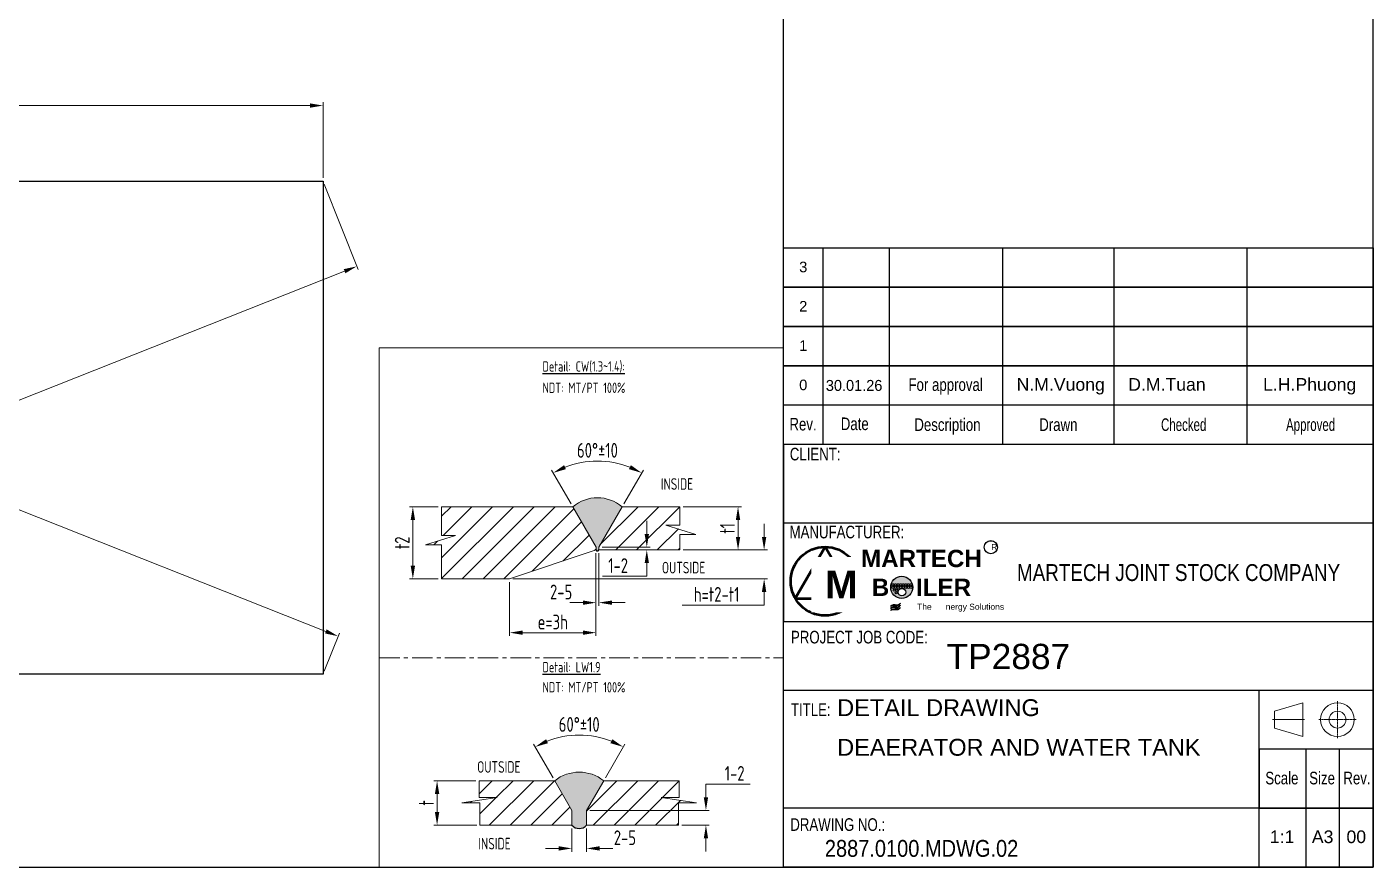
# Model space of a CAD drawing. Header units: millimetres. Extents: x -46397 to 283259, y -8690 to 23983.
# Drawn here: x 39024 to 43119, y -1633 to 922 of the extents above; entities that cross this region are included whole.
import ezdxf
from ezdxf.enums import TextEntityAlignment as Align

# ---------------------------------------------------------------- set-up
doc = ezdxf.new("R2010")
doc.units = ezdxf.units.MM
doc.linetypes.add('CENTER', pattern=[2, 1.25, -0.25, 0.25, -0.25])
doc.layers.get('Defpoints').update_dxf_attribs({"lineweight": 0})
for name, color, linetype, lineweight in [('AM_8', 1, 'Continuous', 25), ('DAM_8', 1, 'Continuous', 25), ('DCenterline8', 8, 'CENTER', 5), ('Dtext', 255, 'Continuous', 20), ('DUONGCHINH', 7, 'Continuous', 25), ('KÍCH THƯỚC', 8, 'Continuous', 5), ('PHANTOM 2', 8, 'Continuous', 0), ('ĐƯỜNG CƠ BẢN', 7, 'Continuous', 0), ('ĐƯỜNG TÂM', 8, 'CENTER', 5)]:
    doc.layers.add(name, color=color, linetype=linetype, lineweight=lineweight)
doc.styles.add('Chu va so', font='arial.ttf')
doc.styles.add('GHI CHÚ 1', font='isocp_IV25.ttf', dxfattribs={"width": 0.8})
doc.styles.get("Standard").update_dxf_attribs({"font": 'isocp.shx', "width": 0.8})
doc.styles.add('TCVN', font='arial.ttf')
doc.styles.add('TEXT', font='arial.ttf', dxfattribs={"height": 124})
doc.dimstyles.new('1-30SCALE', dxfattribs={"dimtxt": 75, "dimasz": 75, "dimexe": 37.5, "dimexo": 30, "dimgap": 30, "dimtad": 1, "dimtoh": 1, "dimdec": 0, "dimdsep": 46, "dimtxsty": 'GHI CHÚ 1', "dimcen": 0.09, "dimclrd": 256, "dimclre": 256, "dimclrt": 2, "dimadec": 0, "dimazin": 0, "dimtfac": 1, "dimtdec": 0, "dimtofl": 0, "dimtmove": 0, "dimatfit": 3, "dimfxl": 1, "dimlwd": 0, "dimlwe": 0, "dimarcsym": 0})
doc.dimstyles.new('1-30SCALE$2', dxfattribs={"dimtxt": 75, "dimasz": 75, "dimexe": 37.5, "dimexo": 30, "dimgap": 30, "dimtad": 1, "dimtoh": 1, "dimdec": 0, "dimdsep": 46, "dimtxsty": 'GHI CHÚ 1', "dimcen": 0.09, "dimclrd": 256, "dimclre": 256, "dimclrt": 2, "dimadec": 0, "dimazin": 0, "dimtfac": 1, "dimtdec": 0, "dimtofl": 0, "dimtmove": 0, "dimatfit": 3, "dimfxl": 1, "dimlwd": 0, "dimlwe": 0, "dimarcsym": 0})
pattern_1 = [(45, (-75838.023, -12304.425), (-31.612724, 31.612724), [])]
pattern_2 = [(45, (-75838.023, -12061.235), (-31.612724, 31.612724), [])]

# ---------------------------------------------------------------- blocks, each defined once
blk = doc.blocks.new('*D192')
at = {"layer": 'Defpoints', "color": 0, "transparency": 16777216}
for p in [(39924.6, 682.6), (36138.6, 453), (39924.6, 453)]:
    blk.add_point(p, dxfattribs=at)
at = {"layer": 'PHANTOM 2', "linetype": 'Continuous', "lineweight": 0, "transparency": 16777216}
for p, q in [((36138.6, 463), (36138.6, 692.6)), ((36178.6, 682.6), (39884.6, 682.6)), ((39924.6, 463), (39924.6, 692.6))]:
    blk.add_line(p, q, dxfattribs=at)
at = {"layer": 'PHANTOM 2', "transparency": 16777216}
for points in [[(36178.6, 689.3), (36178.6, 675.9), (36138.6, 682.6)], [(39884.6, 689.3), (39884.6, 675.9), (39924.6, 682.6)]]:
    blk.add_solid(points, dxfattribs=at)
at = {"layer": 'PHANTOM 2', "color": 2, "transparency": 16777216, "insert": (38031.6, 715.1), "char_height": 45, "attachment_point": 5, "style": 'GHI CHÚ 1'}
blk.add_mtext('3786', dxfattribs=at)
blk = doc.blocks.new('*D193')
at = {"layer": 'Defpoints', "color": 0, "transparency": 16777216}
for p in [(39924.6, 453), (40027.4, 193.6), (36138.6, -1047)]:
    blk.add_point(p, dxfattribs=at)
at = {"layer": 'PHANTOM 2', "linetype": 'Continuous', "lineweight": 0, "transparency": 16777216}
for p, q in [((39928.3, 443.7), (40031.1, 184.3)), ((36278.6, -1291.6), (39990.2, 178.9)), ((36142.3, -1056.3), (36245.1, -1315.7))]:
    blk.add_line(p, q, dxfattribs=at)
at = {"layer": 'PHANTOM 2', "transparency": 16777216}
for points in [[(39987.7, 185.1), (39992.6, 172.7), (40027.4, 193.6)], [(36276.1, -1285.4), (36281, -1297.8), (36241.4, -1306.4)]]:
    blk.add_solid(points, dxfattribs=at)
at = {"layer": 'PHANTOM 2', "color": 2, "transparency": 16777216, "insert": (38122.4, -526.2), "char_height": 45, "attachment_point": 5, "rotation": 21.6133, "style": 'GHI CHÚ 1'}
blk.add_mtext('4072', dxfattribs=at)
blk = doc.blocks.new('*D194')
at = {"layer": 'Defpoints', "color": 0, "transparency": 16777216}
for p in [(36138.6, 453), (39970.5, -931.2), (39924.6, -1047)]:
    blk.add_point(p, dxfattribs=at)
at = {"layer": 'PHANTOM 2', "linetype": 'Continuous', "lineweight": 0, "transparency": 16777216}
for p, q in [((36142.3, 462.3), (36188.2, 578.1)), ((36221.7, 554.1), (39933.3, -916.4)), ((39928.3, -1037.7), (39974.2, -921.9))]:
    blk.add_line(p, q, dxfattribs=at)
at = {"layer": 'PHANTOM 2', "transparency": 16777216}
for points in [[(36224.1, 560.3), (36219.2, 547.9), (36184.5, 568.8)], [(39935.7, -910.2), (39930.8, -922.6), (39970.5, -931.2)]]:
    blk.add_solid(points, dxfattribs=at)
at = {"layer": 'PHANTOM 2', "color": 2, "transparency": 16777216, "insert": (38089.4, -150.9), "char_height": 45, "attachment_point": 5, "rotation": 338.3867, "style": 'GHI CHÚ 1'}
blk.add_mtext('4072', dxfattribs=at)
blk = doc.blocks.new('*D195')
at = {"layer": 'Defpoints', "color": 0, "transparency": 16777216}
for p in [(40806.1, -402.4), (40684.1, -537.5), (40834.5, -537.5), (40754.9, -660.1), (40763.7, -660.1)]:
    blk.add_point(p, dxfattribs=at)
at = {"layer": 'PHANTOM 2', "linetype": 'Continuous', "lineweight": 0, "transparency": 16777216}
for p, q in [((40679.1, -528.9), (40619.6, -425.7)), ((40839.5, -528.9), (40899, -425.7))]:
    blk.add_line(p, q, dxfattribs=at)
blk.add_arc((40759.3, -667.7), 269.4, 68.5143, 111.4857, dxfattribs=at)
at = {"layer": 'PHANTOM 2', "transparency": 16777216}
for points in [[(40663.5, -423), (40657.7, -411), (40624.6, -434.4)], [(40860.9, -411), (40855.1, -423), (40894, -434.4)]]:
    blk.add_solid(points, dxfattribs=at)
at = {"layer": 'PHANTOM 2', "color": 2, "transparency": 16777216, "insert": (40759.3, -365.8), "char_height": 45, "attachment_point": 5, "style": 'GHI CHÚ 1'}
blk.add_mtext('60°%%P10', dxfattribs=at)
blk = doc.blocks.new('*D196')
at = {"layer": 'Defpoints', "color": 0, "transparency": 16777216}
for p in [(40754.9, -668.9), (40492.2, -756.5), (40492.2, -920.3)]:
    blk.add_point(p, dxfattribs=at)
at = {"layer": 'PHANTOM 2', "linetype": 'Continuous', "lineweight": 0, "transparency": 16777216}
for p, q in [((40754.9, -678.9), (40754.9, -930.3)), ((40492.2, -766.5), (40492.2, -930.3)), ((40714.9, -920.3), (40532.2, -920.3))]:
    blk.add_line(p, q, dxfattribs=at)
at = {"layer": 'PHANTOM 2', "transparency": 16777216}
for points in [[(40532.2, -913.6), (40532.2, -927), (40492.2, -920.3)], [(40714.9, -913.6), (40714.9, -927), (40754.9, -920.3)]]:
    blk.add_solid(points, dxfattribs=at)
at = {"layer": 'PHANTOM 2', "color": 2, "transparency": 16777216, "insert": (40623.5, -887.8), "char_height": 45, "attachment_point": 5, "style": 'GHI CHÚ 1'}
blk.add_mtext('e=3h', dxfattribs=at)
blk = doc.blocks.new('*D197')
at = {"layer": 'Defpoints', "color": 0, "transparency": 16777216}
for p in [(41009.8, -537.5), (41187, -537.5), (41009.8, -668.9)]:
    blk.add_point(p, dxfattribs=at)
at = {"layer": 'PHANTOM 2', "linetype": 'Continuous', "lineweight": 0, "transparency": 16777216}
for p, q in [((41019.8, -537.5), (41197, -537.5)), ((41187, -628.9), (41187, -577.5)), ((41019.8, -668.9), (41197, -668.9))]:
    blk.add_line(p, q, dxfattribs=at)
at = {"layer": 'PHANTOM 2', "transparency": 16777216}
for points in [[(41180.3, -577.5), (41193.6, -577.5), (41187, -537.5)], [(41180.3, -628.9), (41193.6, -628.9), (41187, -668.9)]]:
    blk.add_solid(points, dxfattribs=at)
at = {"layer": 'PHANTOM 2', "color": 2, "transparency": 16777216, "insert": (41154.5, -603.2), "char_height": 45, "attachment_point": 5, "rotation": 90, "style": 'GHI CHÚ 1'}
blk.add_mtext('t1', dxfattribs=at)
blk = doc.blocks.new('*D198')
at = {"layer": 'Defpoints', "color": 0, "transparency": 16777216}
for p in [(40197.9, -537.5), (40285.3, -537.5), (40285.3, -756.5)]:
    blk.add_point(p, dxfattribs=at)
at = {"layer": 'PHANTOM 2', "linetype": 'Continuous', "lineweight": 0, "transparency": 16777216}
for p, q in [((40275.3, -537.5), (40187.9, -537.5)), ((40197.9, -716.5), (40197.9, -577.5)), ((40275.3, -756.5), (40187.9, -756.5))]:
    blk.add_line(p, q, dxfattribs=at)
at = {"layer": 'PHANTOM 2', "transparency": 16777216}
for points in [[(40191.2, -577.5), (40204.5, -577.5), (40197.9, -537.5)], [(40191.2, -716.5), (40204.5, -716.5), (40197.9, -756.5)]]:
    blk.add_solid(points, dxfattribs=at)
at = {"layer": 'PHANTOM 2', "color": 2, "transparency": 16777216, "insert": (40165.4, -647), "char_height": 45, "attachment_point": 5, "rotation": 90, "style": 'GHI CHÚ 1'}
blk.add_mtext('t2', dxfattribs=at)
blk = doc.blocks.new('*D199')
at = {"layer": 'Defpoints', "color": 0, "transparency": 16777216}
for p in [(41009.8, -668.9), (41266.3, -668.9), (40492.2, -756.5)]:
    blk.add_point(p, dxfattribs=at)
at = {"layer": 'PHANTOM 2', "linetype": 'Continuous', "lineweight": 0, "transparency": 16777216}
for p, q in [((41266.3, -628.9), (41266.3, -588.9)), ((41019.8, -668.9), (41276.3, -668.9)), ((40502.2, -756.5), (41276.3, -756.5)), ((41266.3, -796.5), (41266.3, -836.5)), ((41017.3, -836.5), (41266.3, -836.5))]:
    blk.add_line(p, q, dxfattribs=at)
at = {"layer": 'PHANTOM 2', "transparency": 16777216}
for points in [[(41259.6, -628.9), (41272.9, -628.9), (41266.3, -668.9)], [(41259.6, -796.5), (41272.9, -796.5), (41266.3, -756.5)]]:
    blk.add_solid(points, dxfattribs=at)
at = {"layer": 'PHANTOM 2', "color": 2, "transparency": 16777216, "insert": (41121.8, -803.9), "char_height": 45, "attachment_point": 5, "style": 'GHI CHÚ 1'}
blk.add_mtext('h=t2-t1', dxfattribs=at)
blk = doc.blocks.new('*D200')
at = {"layer": 'Defpoints', "color": 0, "transparency": 16777216}
for p in [(40763.7, -660.1), (40763.7, -668.9), (40909.4, -668.9)]:
    blk.add_point(p, dxfattribs=at)
at = {"layer": 'PHANTOM 2', "linetype": 'Continuous', "lineweight": 0, "transparency": 16777216}
for p, q in [((40909.4, -620.1), (40909.4, -580.1)), ((40773.7, -660.1), (40919.4, -660.1)), ((40773.7, -668.9), (40919.4, -668.9)), ((40909.4, -708.9), (40909.4, -748.9)), ((40774.7, -748.9), (40909.4, -748.9))]:
    blk.add_line(p, q, dxfattribs=at)
at = {"layer": 'PHANTOM 2', "transparency": 16777216}
for points in [[(40902.8, -620.1), (40916.1, -620.1), (40909.4, -660.1)], [(40902.8, -708.9), (40916.1, -708.9), (40909.4, -668.9)]]:
    blk.add_solid(points, dxfattribs=at)
at = {"layer": 'PHANTOM 2', "color": 2, "transparency": 16777216, "insert": (40822.1, -716.4), "char_height": 45, "attachment_point": 5, "style": 'GHI CHÚ 1'}
blk.add_mtext('1-2', dxfattribs=at)
blk = doc.blocks.new('*D201')
at = {"layer": 'Defpoints', "color": 0, "transparency": 16777216}
for p in [(40754.9, -668.9), (40763.7, -668.9), (40763.7, -829)]:
    blk.add_point(p, dxfattribs=at)
at = {"layer": 'PHANTOM 2', "linetype": 'Continuous', "lineweight": 0, "transparency": 16777216}
for p, q in [((40754.9, -678.9), (40754.9, -839)), ((40763.7, -678.9), (40763.7, -839)), ((40714.9, -829), (40674.9, -829)), ((40803.7, -829), (40843.7, -829))]:
    blk.add_line(p, q, dxfattribs=at)
at = {"layer": 'PHANTOM 2', "transparency": 16777216}
for points in [[(40714.9, -822.4), (40714.9, -835.7), (40754.9, -829)], [(40803.7, -822.4), (40803.7, -835.7), (40763.7, -829)]]:
    blk.add_solid(points, dxfattribs=at)
at = {"layer": 'PHANTOM 2', "color": 2, "transparency": 16777216, "insert": (40648.9, -796.5), "char_height": 45, "attachment_point": 5, "style": 'GHI CHÚ 1'}
blk.add_mtext('2-5', dxfattribs=at)
blk = doc.blocks.new('*D204')
at = {"layer": 'Defpoints', "color": 0, "transparency": 16777216}
for p in [(40750.3, -1235.9), (40629.2, -1370.5), (40778.5, -1370.5), (40681.3, -1460.7), (40726.4, -1460.7)]:
    blk.add_point(p, dxfattribs=at)
at = {"layer": 'PHANTOM 2', "linetype": 'Continuous', "lineweight": 0, "transparency": 16777216}
for p, q in [((40624.2, -1361.8), (40564.9, -1259)), ((40783.5, -1361.8), (40842.8, -1259))]:
    blk.add_line(p, q, dxfattribs=at)
blk.add_arc((40703.8, -1499.7), 267.9, 68.5616, 111.4384, dxfattribs=at)
at = {"layer": 'PHANTOM 2', "transparency": 16777216}
for points in [[(40608.8, -1256.4), (40603, -1244.3), (40569.9, -1267.7)], [(40804.6, -1244.3), (40798.9, -1256.4), (40837.8, -1267.7)]]:
    blk.add_solid(points, dxfattribs=at)
at = {"layer": 'PHANTOM 2', "color": 2, "transparency": 16777216, "insert": (40703.8, -1199.3), "char_height": 45, "attachment_point": 5, "style": 'GHI CHÚ 1'}
blk.add_mtext('60°%%P10', dxfattribs=at)
blk = doc.blocks.new('*D205')
at = {"layer": 'Defpoints', "color": 0, "transparency": 16777216}
for p in [(40681.3, -1505.8), (40726.4, -1505.8), (40726.4, -1576.4)]:
    blk.add_point(p, dxfattribs=at)
at = {"layer": 'PHANTOM 2', "linetype": 'Continuous', "lineweight": 0, "transparency": 16777216}
for p, q in [((40681.3, -1515.8), (40681.3, -1586.4)), ((40726.4, -1515.8), (40726.4, -1586.4)), ((40641.3, -1576.4), (40601.3, -1576.4)), ((40766.4, -1576.4), (40806.4, -1576.4))]:
    blk.add_line(p, q, dxfattribs=at)
at = {"layer": 'PHANTOM 2', "transparency": 16777216}
for points in [[(40641.3, -1569.7), (40641.3, -1583.1), (40681.3, -1576.4)], [(40766.4, -1569.7), (40766.4, -1583.1), (40726.4, -1576.4)]]:
    blk.add_solid(points, dxfattribs=at)
at = {"layer": 'PHANTOM 2', "color": 2, "transparency": 16777216, "insert": (40842.8, -1543.9), "char_height": 45, "attachment_point": 5, "style": 'GHI CHÚ 1'}
blk.add_mtext('2-5', dxfattribs=at)
blk = doc.blocks.new('*D206')
at = {"layer": 'Defpoints', "color": 0, "transparency": 16777216}
for p in [(40726.4, -1460.7), (41089.3, -1460.7), (41005.6, -1505.8)]:
    blk.add_point(p, dxfattribs=at)
at = {"layer": 'PHANTOM 2', "linetype": 'Continuous', "lineweight": 0, "transparency": 16777216}
for p, q in [((41089.3, -1420.7), (41089.3, -1380.7)), ((41224, -1380.7), (41089.3, -1380.7)), ((40736.4, -1460.7), (41099.3, -1460.7)), ((41015.6, -1505.8), (41099.3, -1505.8)), ((41089.3, -1545.8), (41089.3, -1585.8))]:
    blk.add_line(p, q, dxfattribs=at)
at = {"layer": 'PHANTOM 2', "transparency": 16777216}
for points in [[(41082.7, -1420.7), (41096, -1420.7), (41089.3, -1460.7)], [(41082.7, -1545.8), (41096, -1545.8), (41089.3, -1505.8)]]:
    blk.add_solid(points, dxfattribs=at)
at = {"layer": 'PHANTOM 2', "color": 2, "transparency": 16777216, "insert": (41176.7, -1348.2), "char_height": 45, "attachment_point": 5, "style": 'GHI CHÚ 1'}
blk.add_mtext('1-2', dxfattribs=at)
blk = doc.blocks.new('*D207')
at = {"layer": 'Defpoints', "color": 0, "transparency": 16777216}
for p in [(40271.5, -1370.5), (40399.7, -1370.5), (40402, -1505.8)]:
    blk.add_point(p, dxfattribs=at)
at = {"layer": 'PHANTOM 2', "linetype": 'Continuous', "lineweight": 0, "transparency": 16777216}
for p, q in [((40389.7, -1370.5), (40261.5, -1370.5)), ((40271.5, -1465.8), (40271.5, -1410.5)), ((40392, -1505.8), (40261.5, -1505.8))]:
    blk.add_line(p, q, dxfattribs=at)
at = {"layer": 'PHANTOM 2', "transparency": 16777216}
for points in [[(40264.9, -1410.5), (40278.2, -1410.5), (40271.5, -1370.5)], [(40264.9, -1465.8), (40278.2, -1465.8), (40271.5, -1505.8)]]:
    blk.add_solid(points, dxfattribs=at)
at = {"layer": 'PHANTOM 2', "color": 2, "transparency": 16777216, "insert": (40239, -1438.1), "char_height": 45, "attachment_point": 5, "rotation": 90, "style": 'GHI CHÚ 1'}
blk.add_mtext('t', dxfattribs=at)
blk = doc.blocks.new('*U1814')
at = {"lineweight": 25}
for p, q in [((6250.5, 2072.5, 0), (6250.5, 1414.6, 0.1)), ((6472.2, 2072.5, 0), (6472.2, 1414.6, 0.1)), ((6852, 2072.5, 0), (6852, 1414.6, 0.1)), ((7224.4, 2072.5, 0), (7224.4, 1414.6, 0.1)), ((7669.5, 2072.5, 0), (7669.5, 1414.6, 0.1)), ((6118.9, 1152.3), (8092.7, 1152.3)), ((7867.7, 394.8, 0), (7867.7, 0)), ((7980.5, 0), (7980.5, 394.8, 0))]:
    blk.add_line(p, q, dxfattribs=at)
for points in [[(0, 0), (8092.7, 0), (8092.7, 5301.1), (0, 5301.1)], [(0, 0), (6118.9, 0), (6118.9, 5301.1), (0, 5301.1)], [(6118.9, 2072.5), (8092.7, 2072.5), (8092.7, 0), (6118.9, 0)], [(6118.9, 2072.5), (8092.7, 2072.5), (8092.7, 1940.9), (6118.9, 1940.9)], [(6118.9, 1940.9), (8092.7, 1940.9), (8092.7, 1809.3), (6118.9, 1809.3)], [(6118.9, 1809.3), (8092.7, 1809.3), (8092.7, 1677.8), (6118.9, 1677.8)], [(6118.9, 1677.8), (8092.7, 1677.8), (8092.7, 1546.2), (6118.9, 1546.2)], [(6118.9, 822.4), (8092.7, 822.4), (8092.7, 1414.6), (6118.9, 1414.6)], [(6118.9, 592.1), (8092.7, 592.1), (8092.7, 197.4), (6118.9, 197.4)], [(7711.2, 592.1), (8092.7, 592.1), (8092.7, 0), (7711.2, 0)]]:
    blk.add_lwpolyline(points, close=True, dxfattribs=at)
at = {"lineweight": 50}
blk.add_lwpolyline([(6257.8, 1071.8), (6158.1, 899.1), (6357.5, 899.1)], close=True, dxfattribs=at)
at = {"color": 2, "lineweight": 20, "elevation": 0}
blk.add_lwpolyline([(7762.3, 465.3), (7857.5, 437.1), (7857.5, 549.9), (7762.3, 521.7)], close=True, dxfattribs=at)
at = {"lineweight": 25, "elevation": 0}
blk.add_lwpolyline([(7711.2, 197.4), (8092.7, 197.4), (8092.7, 394.8), (7711.2, 394.8)], close=True, dxfattribs=at)
at = {"lineweight": 50}
blk.add_circle((6257.8, 956.7), 115.1, dxfattribs=at)
at = {"color": 2, "lineweight": 20}
for radius in [56.4, 28.2]:
    blk.add_circle((7973.5, 493.5, 0), radius, dxfattribs=at)
at = {"layer": 'DCenterline8', "lineweight": 0, "ltscale": 2}
for p, q in [((7973.5, 555.5, 0), (7973.5, 431.4, 0)), ((7911.5, 493.5, 0), (8035.6, 493.5, 0))]:
    blk.add_line(p, q, dxfattribs=at)
at = {"layer": 'DCenterline8', "lineweight": 0}
blk.add_line((7755.9, 493.5, 0), (7862.7, 493.5, 0), dxfattribs=at)
at = {"color": 5, "style": 'Chu va so'}
for s, height, width, p in [('For approval', 42.296, 0.75, (6661.5, 1593.7, 0)), ('Rev.', 42.3, 0.75, (6184, 1461.4)), ('Date', 42.3, 0.75, (6357.2, 1462.6, 0.1)), ('Description', 42.296, 0.75, (6667.6, 1459.8, 0)), ('Drawn', 42.3, 0.75, (7038.9, 1459.8, 0)), ('Checked', 42.3, 0.65, (7458.6, 1459.7)), ('Approved', 42.3, 0.65, (7883.5, 1459.8, 0)), ('CLIENT:', 42.3, 0.75, (6224.7, 1361.2, 0.3)), ('PROJECT JOB CODE:', 42.296, 0.75, (6372.6, 748.5)), ('TITLE:', 42.3, 0.75, (6209.9, 505.6, 0.4)), ('Scale', 42.3, 0.75, (7787.4, 276.8, 0)), ('Size', 42.3, 0.75, (7922, 276.8, 0)), ('Rev. ', 42.3, 0.75, (8044.9, 276.8, 0)), ('DRAWING NO.:', 42.296, 0.75, (6300.1, 121.1, 0.4))]:
    blk.add_text(s, height=height, dxfattribs=dict(at, width=width)).set_placement(p, align=Align.CENTER)
at = {"color": 5, "lineweight": 25, "insert": (6789.6, 985.4, 0), "char_height": 56.395, "width": 1303.682, "attachment_point": 4, "style": 'Chu va so'}
blk.add_mtext('\\pxqc;{\\W0.8;MARTECH JOINT STOCK COMPANY}', dxfattribs=at)
at = {"layer": 'Dtext', "ltscale": 0.1}
for tag, p, height, style in [('FOR_APPROVAL3', (6523.5, 1988.6, -0.3), 42.3, 'TCVN'), ('REV_3', (6171, 1991.1), 35.2, 'TCVN'), ('REV_2', (6171, 1859.5), 35.2, 'TCVN'), ('FOR_APPROVAL2', (6523.5, 1857.1, -0.3), 42.3, 'TCVN'), ('REV_1', (6171, 1727.9), 35.2, 'TCVN'), ('FOR_APPROVAL1', (6523.5, 1725.5, -0.3), 42.3, 'TCVN'), ('REV_0', (6171, 1596.4), 35.2, 'TCVN'), ('NGUOI_VE', (6899.1, 1594.5, -0.3), 42.3, 'TCVN'), ('NGUOI_KIEM_2', (7272.8, 1594.5, -0.3), 42.3, 'TCVN'), ('NGUOI_DUYET', (7724.3, 1594.5, -0.3), 42.3, 'TCVN'), ('1.1_A4', (7747, 80.3, -0.3), 42.3, 'Chu va so'), ('A4_A4', (7887.7, 80.3, -0.3), 42.3, 'Chu va so'), ('REV.', (8003.6, 80.3, -0.3), 42.3, 'Chu va so')]:
    blk.add_attdef(tag, p, '', height=height, dxfattribs=dict(at, style=style))
for tag, p, height, style, width in [('NGAY_REV03', (6260.3, 1988.6, -0.3), 36.7, 'TCVN', 0.95), ('NGAY_REV02', (6260.3, 1857.1, -0.3), 36.7, 'TCVN', 0.95), ('NGAY_REV01', (6260.3, 1725.5, -0.3), 36.7, 'TCVN', 0.95), ('NGAY_REV0', (6260.3, 1593.9, -0.3), 36.7, 'TCVN', 0.95), ('DWD.NO', (6257.1, 34.3, -0.3), 56.4, 'Chu va so', 0.85)]:
    blk.add_attdef(tag, p, '', height=height, dxfattribs=dict(at, style=style, width=width))
at = {"layer": 'Dtext', "lineweight": 25, "ltscale": 0.1, "style": 'Chu va so'}
for tag, p, height in [('PROJECT_CODE', (6664.7, 662.6), 84.6), ('TITLE1', (6298.3, 505.3, -0.3), 56.4), ('TITLE2', (6298.3, 372.7, -0.3), 56.4), ('TITLE3', (6298.3, 241.1, -0.3), 56.4)]:
    blk.add_attdef(tag, p, '', height=height, dxfattribs=at)
at = {"insert": (6258.3, 991.7), "char_height": 92.658, "attachment_point": 1, "style": 'TEXT', "bg_fill": 2}
blk.add_mtext('\\pxqc;{\\fArial|b1|i0|c0|p34;M}', dxfattribs=at)
at = {"insert": (6381, 1061.9), "char_height": 57.911, "width": 398.847, "attachment_point": 1, "style": 'TEXT', "bg_fill": 2}
blk.add_mtext('\\pxqc;{\\fArial|b1|i0|c0|p34;MARTECH\\PB    ILER}', dxfattribs=at)
h = blk.add_hatch(color=256)
h.dxf.hatch_style = 1
edge = h.paths.add_edge_path()
edge.add_spline(control_points=[(6477.9, 866), (6479.6, 867.3), (6486.5, 872.4), (6500.9, 865.3), (6507.7, 873.6), (6510.2, 876.6)], knot_values=[0, 0, 0, 0, 0.315535, 1.31207, 1.873609, 1.873609, 1.873609, 1.873609], degree=3, periodic=0)
edge.add_spline(control_points=[(6510.2, 876.6), (6508.2, 874.7), (6500.5, 867.6), (6484.5, 876), (6479.1, 867.7), (6477.9, 866)], knot_values=[0, 0, 0, 0, 0.411397, 1.576501, 1.877595, 1.877595, 1.877595, 1.877595], degree=3, periodic=0)
edge = h.paths.add_edge_path()
edge.add_spline(control_points=[(6477.9, 858.9), (6479.6, 860.1), (6486.5, 865.2), (6500.9, 858.1), (6507.7, 866.4), (6510.2, 869.4)], knot_values=[0, 0, 0, 0, 0.315535, 1.31207, 1.873609, 1.873609, 1.873609, 1.873609], degree=3, periodic=0)
edge.add_spline(control_points=[(6510.2, 869.4), (6508.2, 867.5), (6500.5, 860.4), (6484.5, 868.8), (6479.1, 860.6), (6477.9, 858.9)], knot_values=[0, 0, 0, 0, 0.411397, 1.576501, 1.877595, 1.877595, 1.877595, 1.877595], degree=3, periodic=0)
at = {"color": 7}
for centre, radius in [((6485, 945.1), 3.5), ((6493.6, 945.1), 3.5), ((6502.2, 945.1), 3.5), ((6510.8, 945.1), 3.5), ((6519.6, 945.1), 3.5), ((6528.2, 945.1), 3.5), ((6536.8, 945.1), 3.5), ((6545.4, 945.1), 3.5), ((6485, 936.5), 3.5), ((6489, 926.9), 3.5), ((6493.6, 936.5), 3.5), ((6496.2, 918.3), 3.5), ((6497.6, 926.9), 3.5), ((6502.2, 936.5), 3.5), ((6515.2, 920.2), 12.6), ((6510.8, 936.5), 3.5), ((6519.6, 936.5), 3.5), ((6528.2, 936.5), 3.5), ((6536.8, 936.5), 3.5), ((6545.4, 936.5), 3.5)]:
    blk.add_circle(centre, radius, dxfattribs=at)
for points in [[(6477.9, 872.8), (6481.6, 877.2), (6503.8, 878.7), (6510.2, 883.3)], [(6477.9, 872.8), (6483.1, 875.9), (6502.2, 876.2), (6510.2, 883.3)], [(6477.9, 866), (6481.6, 870.5), (6503.8, 872), (6510.2, 876.6)], [(6477.9, 866), (6483.1, 869.2), (6502.2, 869.4), (6510.2, 876.6)], [(6477.9, 858.9), (6481.6, 863.3), (6503.8, 864.8), (6510.2, 869.4)], [(6477.9, 858.9), (6483.1, 862), (6502.2, 862.3), (6510.2, 869.4)]]:
    blk.add_spline(points, degree=3)
at = {"color": 5, "style": 'Chu va so', "width": 0.75}
blk.add_text('MANUFACTURER:', height=42.296, dxfattribs=at).set_placement((6331, 1100.3, 0.3), align=Align.CENTER)
at = {"attachment_point": 1, "style": 'TEXT', "bg_fill": 2}
for s, insert, char_height in [('\\pxqc;R', (6814, 1081.3), 20.27), ('\\pxqc;The      nergy Solutions', (6565.9, 881.5), 20.269)]:
    blk.add_mtext(s, dxfattribs=dict(at, insert=insert, char_height=char_height))
at = {"layer": 'DAM_8'}
h = blk.add_hatch(color=7, dxfattribs=at)
edge = h.paths.add_edge_path()
edge.add_arc((6514.6, 936.4), 36.9, 191.4592, 461.3375)
edge.add_arc((6514.6, 936.4), 36.9, 101.3375, 191.4592)
edge = h.paths.add_edge_path(flags=16)
edge.add_arc((6496.2, 918.3), 3.5, -289.458, 11.4592, ccw=False)
edge.add_arc((6496.2, 918.3), 3.5, 11.4592, 70.542, ccw=False)
edge = h.paths.add_edge_path(flags=16)
edge.add_arc((6545.4, 936.5), 3.5, -211.5113, 11.4592, ccw=False)
edge.add_arc((6545.4, 936.5), 3.5, 11.4592, 148.4887, ccw=False)
edge = h.paths.add_edge_path(flags=16)
edge.add_arc((6489, 926.9), 3.5, -304.2526, 11.4592, ccw=False)
edge.add_arc((6489, 926.9), 3.5, 11.4592, 55.7474, ccw=False)
edge = h.paths.add_edge_path(flags=16)
edge.add_arc((6545.4, 945.1), 3.5, -200.2428, 11.4592, ccw=False)
edge.add_arc((6545.4, 945.1), 3.5, 11.4592, 159.7572, ccw=False)
edge = h.paths.add_edge_path(flags=16)
edge.add_arc((6536.8, 936.5), 3.5, -219.051, 11.4592, ccw=False)
edge.add_arc((6536.8, 936.5), 3.5, 11.4592, 140.949, ccw=False)
edge = h.paths.add_edge_path(flags=16)
edge.add_arc((6497.6, 926.9), 3.5, -292.0311, 11.4592, ccw=False)
edge.add_arc((6497.6, 926.9), 3.5, 11.4592, 67.9689, ccw=False)
edge = h.paths.add_edge_path(flags=16)
edge.add_arc((6485, 936.5), 3.5, -319.4544, 11.4592, ccw=False)
edge.add_arc((6485, 936.5), 3.5, 11.4592, 40.5456, ccw=False)
edge = h.paths.add_edge_path(flags=16)
edge.add_arc((6536.8, 945.1), 3.5, -206.0119, 11.4592, ccw=False)
edge.add_arc((6536.8, 945.1), 3.5, 11.4592, 153.9881, ccw=False)
edge = h.paths.add_edge_path(flags=16)
edge.add_arc((6515.2, 920.2), 12.6, -262.499, 11.4592, ccw=False)
edge.add_arc((6515.2, 920.2), 12.6, 11.4592, 97.501, ccw=False)
edge = h.paths.add_edge_path(flags=16)
edge.add_arc((6485, 945.1), 3.5, -332.7707, 11.4592, ccw=False)
edge.add_arc((6485, 945.1), 3.5, 11.4592, 27.2293, ccw=False)
edge = h.paths.add_edge_path(flags=16)
edge.add_arc((6528.2, 936.5), 3.5, -230.166, 11.4592, ccw=False)
edge.add_arc((6528.2, 936.5), 3.5, 11.4592, 129.834, ccw=False)
edge = h.paths.add_edge_path(flags=16)
edge.add_arc((6493.6, 936.5), 3.5, -307.6137, 11.4592, ccw=False)
edge.add_arc((6493.6, 936.5), 3.5, 11.4592, 52.3863, ccw=False)
edge = h.paths.add_edge_path(flags=16)
edge.add_arc((6519.6, 936.5), 3.5, -246.4575, 11.4592, ccw=False)
edge.add_arc((6519.6, 936.5), 3.5, 11.4592, 113.5425, ccw=False)
edge = h.paths.add_edge_path(flags=16)
edge.add_arc((6502.2, 936.5), 3.5, -290.4056, 11.4592, ccw=False)
edge.add_arc((6502.2, 936.5), 3.5, 11.4592, 69.5944, ccw=False)
edge = h.paths.add_edge_path(flags=16)
edge.add_arc((6528.2, 945.1), 3.5, -215.7954, 11.4592, ccw=False)
edge.add_arc((6528.2, 945.1), 3.5, 11.4592, 144.2046, ccw=False)
edge = h.paths.add_edge_path(flags=16)
edge.add_arc((6510.8, 936.5), 3.5, -268.4837, 11.4592, ccw=False)
edge.add_arc((6510.8, 936.5), 3.5, 11.4592, 91.5163, ccw=False)
edge = h.paths.add_edge_path(flags=16)
edge.add_arc((6493.6, 945.1), 3.5, -322.0207, 11.4592, ccw=False)
edge.add_arc((6493.6, 945.1), 3.5, 11.4592, 37.9793, ccw=False)
edge = h.paths.add_edge_path(flags=16)
edge.add_arc((6510.8, 945.1), 3.5, -267.4803, 11.4592, ccw=False)
edge.add_arc((6510.8, 945.1), 3.5, 11.4592, 92.5197, ccw=False)
edge = h.paths.add_edge_path(flags=16)
edge.add_arc((6519.6, 945.1), 3.5, -234.0834, 11.4592, ccw=False)
edge.add_arc((6519.6, 945.1), 3.5, 11.4592, 125.9166, ccw=False)
edge = h.paths.add_edge_path(flags=16)
edge.add_arc((6502.2, 945.1), 3.5, -301.7345, 11.4592, ccw=False)
edge.add_arc((6502.2, 945.1), 3.5, 11.4592, 58.2655, ccw=False)
blk.add_circle((6812.6, 1070.6), 22.1)
at = {"color": 7}
blk.add_circle((6514.6, 936.4), 36.9, dxfattribs=at)

msp = doc.modelspace()

# ---------------------------------------------------------------- hatches: boundary and pattern name
at = {"layer": 'AM_8', "lineweight": 5}
h = msp.add_hatch(dxfattribs=at)
h.set_pattern_fill('ANSI31', color=8, scale=14.08099, style=0)
h.set_pattern_definition(pattern_1)
h.paths.add_polyline_path([(40285.35, -625.05), (40327.51, -625.05), (40236.22, -653.4), (40285.31, -653.4), (40285.31, -756.45), (40492.18, -756.45), (40754.91, -668.88), (40754.91, -660.12), (40684.12, -537.51), (40285.35, -537.51)])
h = msp.add_hatch(dxfattribs=at)
h.set_pattern_fill('ANSI31', color=8, scale=14.08099, style=0)
h.set_pattern_definition(pattern_1)
h.paths.add_polyline_path([(40763.67, -660.12), (40763.67, -668.88), (41009.8, -668.88), (41009.8, -621.39), (41058.9, -621.39), (40967.61, -593.04), (41009.77, -593.04), (41009.77, -537.51), (40834.45, -537.51)])
h = msp.add_hatch(dxfattribs=at)
h.set_pattern_fill('ANSI31', color=8, scale=14.08099, style=0)
h.set_pattern_definition(pattern_2)
h.paths.add_polyline_path([(40346.88, -1438.13), (40402, -1438.13), (40402, -1505.78), (40681.29, -1505.78), (40681.29, -1460.72), (40629.19, -1370.47), (40399.66, -1370.47), (40399.66, -1421.29), (40454.58, -1421.29)])
h = msp.add_hatch(dxfattribs=at)
h.set_pattern_fill('ANSI31', color=8, scale=14.08099, style=0)
h.set_pattern_definition(pattern_2)
h.paths.add_polyline_path([(41060.77, -1438.13), (41005.65, -1438.13), (41005.65, -1505.78), (40726.35, -1505.78), (40726.35, -1460.72), (40778.46, -1370.47), (41007.99, -1370.47), (41007.99, -1421.29), (40953.07, -1421.29)])
at = {"layer": 'ĐƯỜNG CƠ BẢN'}
h = msp.add_hatch(color=256, dxfattribs=at)
h.set_gradient(color1=(0, 0, 255), color2=(255, 255, 0), name='INVHEMISPHERICAL')
edge = h.paths.add_edge_path()
edge.add_line((40684.12, -537.51), (40754.91, -660.12))
edge.add_line((40754.91, -660.12), (40754.91, -668.88))
edge.add_arc((40759.29, -666.98), 4.77, 203.46134, 336.53866)
edge.add_line((40763.67, -668.88), (40763.67, -660.12))
edge.add_line((40763.67, -660.12), (40834.45, -537.51))
edge.add_arc((40759.29, -626.66), 116.61, 49.86301, 130.13699)
h = msp.add_hatch(color=256, dxfattribs=at)
h.set_gradient(color1=(0, 0, 255), color2=(255, 255, 0), name='INVHEMISPHERICAL')
edge = h.paths.add_edge_path()
edge.add_line((40629.19, -1370.47), (40681.29, -1460.72))
edge.add_line((40681.29, -1460.72), (40681.29, -1505.78))
edge.add_arc((40703.82, -1485.97), 30, 221.328, 318.672)
edge.add_line((40726.35, -1505.78), (40726.35, -1460.72))
edge.add_line((40726.35, -1460.72), (40778.46, -1370.47))
edge.add_arc((40703.82, -1464.53), 120.07, 51.56722, 128.43278)

# ---------------------------------------------------------------- linework, layer by layer
at = {"color": 1}
for centre, radius, start, end in [((40759.29, -666.98), 4.77, 203.46134, 336.53866), ((40703.82, -1485.97), 30, 221.328, 318.672)]:
    msp.add_arc(centre, radius, start, end, dxfattribs=at)
at = {"layer": 'DUONGCHINH'}
msp.add_lwpolyline([(36138.59, 453.04), (39924.59, 453.04), (39924.59, -1046.96), (36138.59, -1046.96)], close=True, dxfattribs=at)
at = {"layer": 'KÍCH THƯỚC', "ltscale": 5}
for points in [[(40399.66, -1370.47), (40399.66, -1421.29), (40454.58, -1421.29), (40346.88, -1438.13), (40402, -1438.13), (40402, -1505.78)], [(41007.99, -1370.47), (41007.99, -1421.29), (40953.07, -1421.29), (41060.77, -1438.13), (41005.65, -1438.13), (41005.65, -1505.78)]]:
    msp.add_lwpolyline(points, dxfattribs=at)
at = {"layer": 'PHANTOM 2'}
msp.add_lwpolyline([(41325.49, -1633.08), (40095.32, -1633.08), (40095.32, -54.43), (41325.49, -54.43)], close=True, dxfattribs=at)
at = {"layer": 'ĐƯỜNG CƠ BẢN', "ltscale": 5}
for p, q in [((40629.19, -1370.47), (40399.66, -1370.47)), ((40681.29, -1460.72), (40629.19, -1370.47)), ((40726.35, -1460.72), (40778.46, -1370.47)), ((40778.46, -1370.47), (41007.99, -1370.47)), ((40681.29, -1505.78), (40681.29, -1460.72)), ((40726.35, -1505.78), (40726.35, -1460.72)), ((40402, -1505.78), (40681.29, -1505.78)), ((41005.65, -1505.78), (40726.35, -1505.78))]:
    msp.add_line(p, q, dxfattribs=at)
at = {"layer": 'ĐƯỜNG CƠ BẢN'}
for points in [[(40684.12, -537.51), (40285.35, -537.51), (40285.35, -625.05), (40327.51, -625.05), (40236.22, -653.4), (40285.31, -653.4), (40285.31, -756.45), (40492.18, -756.45), (40754.91, -668.88), (40754.91, -660.12)], [(40967.61, -593.04), (41009.77, -593.04), (41009.77, -537.51), (40834.45, -537.51), (40763.67, -660.12), (40763.67, -668.88), (41009.8, -668.88), (41009.8, -621.39), (41058.9, -621.39)]]:
    msp.add_lwpolyline(points, close=True, dxfattribs=at)
for centre, radius, start, end in [((40759.29, -626.66), 116.61, 49.86301, 130.13699), ((40703.82, -1464.53), 120.07, 51.56722, 128.43278)]:
    msp.add_arc(centre, radius, start, end, dxfattribs=at)
at = {"layer": 'ĐƯỜNG TÂM', "ltscale": 50}
for points in [[(41325.49, -54.43), (40095.32, -54.43)], [(40095.32, -996.92), (41325.49, -996.92)], [(40095.32, -1633.08), (41325.49, -1633.08)]]:
    msp.add_lwpolyline(points, dxfattribs=at)

# ---------------------------------------------------------------- texts
at = {"char_height": 35.2509, "attachment_point": 1}
for s, width, heights, insert in [('{\\H0.88889x;\\LDetail: CW(1.3~1.4):}', 861.5037, [57.62], (40592.25, -94.96)), ('{\\H0.88889x;NDT: MT/PT 100%}', 861.5037, [57.62], (40592.25, -159.96)), ('{\\Fisocp|c0;IN\\Fisocp|c163;SIDE}', 126.0168, [0], (40952.24, -450.51)), ('{\\Fisocp|c0;OUT\\Fisocp|c163;SIDE}', 106.4767, [0], (40955.44, -704.89)), ('{\\H0.88889x;\\LDetail: LW1.9}', 883.8386, [0], (40592.23, -1009.35)), ('{\\H0.88889x;NDT: MT/PT 100%}', 861.5037, [57.62], (40592.25, -1070.68)), ('{\\Fisocp|c163;OUTSIDE}', 126.0168, [0], (40393.44, -1311)), ('{\\Fisocp|c163;INSIDE}', 106.4767, [0], (40397.08, -1544.17))]:
    msp.add_mtext_dynamic_manual_height_columns(s, width=width, gutter_width=6.98, heights=heights, dxfattribs=dict(at, insert=insert))

# ---------------------------------------------------------------- dimensions: what is measured, and where the dimension line sits
at = {"layer": 'PHANTOM 2'}
dim = msp.add_linear_dim(base=(39924.59, 682.6), p1=(36138.59, 453.04), p2=(39924.59, 453.04), dimstyle='1-30SCALE', override={"dimtxt": 45, "dimasz": 40, "dimexe": 10, "dimexo": 10, "dimgap": 10, "dimtmove": 1}, dxfattribs=at)
dim.commit()
dim.dimension.update_dxf_attribs({"geometry": '*D192', "text_midpoint": (38031.59, 715.1)})
for p1, p2, distance, picture, middle in [((36138.59, 453.04), (39924.59, -1046.96), 124.56, '*D194', (38089.44, -150.93)), ((36138.59, -1046.96), (39924.59, 453.04), -279.04, '*D193', (38122.39, -526.16))]:
    dim = msp.add_aligned_dim(p1=p1, p2=p2, distance=distance, dimstyle='1-30SCALE', override={"dimtxt": 45, "dimasz": 40, "dimexe": 10, "dimexo": 10, "dimgap": 10, "dimtmove": 1}, dxfattribs=at)
    dim.commit()
    dim.dimension.update_dxf_attribs({"geometry": picture, "text_midpoint": middle})
for base, line1, line2, picture, middle in [((40806.07, -402.37), ((40754.91, -660.12), (40684.12, -537.51)), ((40834.45, -537.51), (40763.67, -660.12)), '*D195', (40759.29, -365.78)), ((40750.35, -1235.88), ((40681.29, -1460.72), (40629.19, -1370.47)), ((40726.35, -1460.72), (40778.46, -1370.47)), '*D204', (40703.82, -1199.31))]:
    dim = msp.add_angular_dim_2l(base=base, line1=line1, line2=line2, text='<>%%P10', dimstyle='1-30SCALE$2', override={"dimtxt": 45, "dimasz": 40, "dimexe": 10, "dimexo": 10, "dimgap": 10, "dimtmove": 1}, dxfattribs=at)
    dim.commit()
    dim.dimension.update_dxf_attribs({"geometry": picture, "text_midpoint": middle})
for base, p1, p2, text, picture, middle in [((40197.86, -537.51), (40285.31, -756.45), (40285.31, -537.51), 't2', '*D198', (40165.35, -646.98)), ((41186.96, -537.51), (41009.8, -668.88), (41009.8, -537.51), 't1', '*D197', (41154.46, -603.19)), ((40271.53, -1370.47), (40402, -1505.78), (40399.66, -1370.47), 't', '*D207', (40239.03, -1438.13))]:
    dim = msp.add_linear_dim(base=base, p1=p1, p2=p2, angle=90, text=text, dimstyle='1-30SCALE', override={"dimtxt": 45, "dimasz": 40, "dimexe": 10, "dimexo": 10, "dimgap": 10, "dimtmove": 1}, dxfattribs=at)
    dim.commit()
    dim.dimension.update_dxf_attribs({"geometry": picture, "text_midpoint": middle})
for base, p1, p2, text, picture, middle in [((41266.26, -668.88), (40492.18, -756.45), (41009.8, -668.88), 'h=t2-t1', '*D199', (41224.06, -823.92)), ((40909.43, -668.88), (40763.67, -660.12), (40763.67, -668.88), '1-2', '*D200', (40886.34, -698.31)), ((41089.34, -1460.72), (41005.65, -1505.78), (40726.35, -1460.72), '1-2', '*D206', (41107.36, -1409.19))]:
    dim = msp.add_linear_dim(base=base, p1=p1, p2=p2, angle=90, text=text, dimstyle='1-30SCALE', override={"dimtxt": 45, "dimasz": 40, "dimexe": 10, "dimexo": 10, "dimgap": 10, "dimtmove": 1}, dxfattribs=at)
    dim.commit()
    dim.dimension.update_dxf_attribs({"geometry": picture, "text_midpoint": middle, "dimtype": 160})
dim = msp.add_linear_dim(base=(40492.18, -920.29), p1=(40754.91, -668.88), p2=(40492.18, -756.45), text='e=3h', dimstyle='1-30SCALE', override={"dimtxt": 45, "dimasz": 40, "dimexe": 10, "dimexo": 10, "dimgap": 10, "dimtmove": 1}, dxfattribs=at)
dim.commit()
dim.dimension.update_dxf_attribs({"geometry": '*D196', "text_midpoint": (40623.54, -887.79)})
for base, p1, p2, picture, middle in [((40763.67, -829.03), (40754.91, -668.88), (40763.67, -668.88), '*D201', (40648.87, -829.03)), ((40726.35, -1576.4), (40681.29, -1505.78), (40726.35, -1505.78), '*D205', (40842.76, -1576.4))]:
    dim = msp.add_linear_dim(base=base, p1=p1, p2=p2, text='2-5', dimstyle='1-30SCALE', override={"dimtxt": 45, "dimasz": 40, "dimexe": 10, "dimexo": 10, "dimgap": 10, "dimtmove": 1}, dxfattribs=at)
    dim.commit()
    dim.dimension.update_dxf_attribs({"geometry": picture, "text_midpoint": middle, "dimtype": 160})

# ---------------------------------------------------------------- next in the draw order: block references
ref = msp.add_blockref('*U1814', (35766.76, -1633.08), dxfattribs=dict(xscale=0.9084576280678549, yscale=0.9084576280678549, zscale=0.9084576280678549))
ref.add_attrib('PROJECT_CODE', 'TP2887', (41821.32, -1031.1), dxfattribs={"layer": 'Dtext', "lineweight": 25, "ltscale": 0.1, "height": 76.849, "style": 'Chu va so'})
ref.add_attrib('TITLE1', 'DETAIL DRAWING', (41488.5, -1174, -0.3), dxfattribs={"layer": 'Dtext', "lineweight": 25, "ltscale": 0.1, "height": 51.2325, "style": 'Chu va so'})
ref.add_attrib('TITLE2', 'DEAERATOR AND WATER TANK', (41488.5, -1294.48, -0.3), dxfattribs={"layer": 'Dtext', "lineweight": 25, "ltscale": 0.1, "height": 51.2325, "style": 'Chu va so'})
ref.add_attrib('DWD.NO', '2887.0100.MDWG.02', (41451.03, -1601.91, -0.3), dxfattribs={"layer": 'Dtext', "ltscale": 0.1, "height": 51.2325, "style": 'Chu va so', "width": 0.85})
ref.add_attrib('1.1_A4', '1:1', (42804.54, -1560.16, -0.3), dxfattribs={"layer": 'Dtext', "ltscale": 0.1, "height": 38.424, "style": 'Chu va so'})
ref.add_attrib('A4_A4', 'A3', (42932.41, -1560.16, -0.3), dxfattribs={"layer": 'Dtext', "ltscale": 0.1, "height": 38.424, "style": 'Chu va so'})
ref.add_attrib('REV.', '00', (43037.7, -1560.16, -0.3), dxfattribs={"layer": 'Dtext', "ltscale": 0.1, "height": 38.424, "style": 'Chu va so'})
ref.add_attrib('REV_0', '0', (41372.86, -182.87), dxfattribs={"layer": 'Dtext', "ltscale": 0.1, "height": 32.02, "style": 'TCVN'})
ref.add_attrib('NGAY_REV0', '30.01.26', (41454.01, -185.12, -0.31), dxfattribs={"layer": 'Dtext', "ltscale": 0.1, "height": 33.301, "style": 'TCVN', "width": 0.95})
ref.add_attrib('NGUOI_VE', 'N.M.Vuong', (42034.26, -184.57, -0.27), dxfattribs={"layer": 'Dtext', "ltscale": 0.1, "height": 38.424, "style": 'TCVN'})
ref.add_attrib('NGUOI_KIEM_2', 'D.M.Tuan', (42373.81, -184.57, -0.31), dxfattribs={"layer": 'Dtext', "ltscale": 0.1, "height": 38.424, "style": 'TCVN'})
ref.add_attrib('NGUOI_DUYET', 'L.H.Phuong', (42783.97, -184.57, -0.31), dxfattribs={"layer": 'Dtext', "ltscale": 0.1, "height": 38.424, "style": 'TCVN'})
ref.add_attrib('REV_1', '1', (41372.86, -63.32), dxfattribs={"layer": 'Dtext', "ltscale": 0.1, "height": 32.02, "style": 'TCVN'})
ref.add_attrib('REV_2', '2', (41372.86, 56.22), dxfattribs={"layer": 'Dtext', "ltscale": 0.1, "height": 32.02, "style": 'TCVN'})
ref.add_attrib('REV_3', '3', (41372.86, 175.76), dxfattribs={"layer": 'Dtext', "ltscale": 0.1, "height": 32.02, "style": 'TCVN'})

doc.saveas('drawing.dxf')
